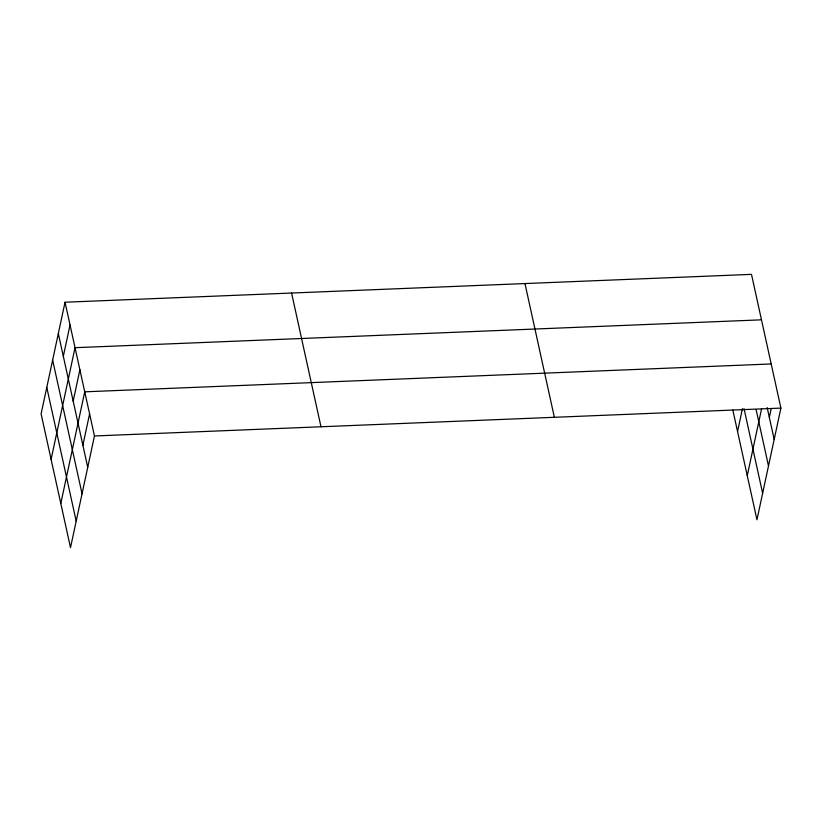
<?xml version="1.0" encoding="UTF-8"?>
<svg xmlns="http://www.w3.org/2000/svg" width="822" height="822" viewBox="0 0 822 822"><rect width="100%" height="100%" fill="white"/><g stroke="black" fill="none" stroke-linecap="round" stroke-linejoin="round"><path stroke-width="1.23" d="M65.041 302.229L41.1 413.898L70.507 547.637L94.448 435.968L65.041 302.229L751.493 274.363L780.9 408.102L756.959 519.771L732.813 409.962M63.325 356.286L70.045 324.957M51.098 459.375L75.038 347.696L761.491 319.83M73.179 401.095L79.888 369.766M60.797 503.506L84.738 391.827L771.2 363.961M82.878 445.226L89.598 413.898M737.55 431.509L742.461 408.606M747.26 475.64L761.634 408.544M769.33 417.36L771.211 408.585M94.448 435.968L780.9 408.102M767.173 407.548L774.18 439.421M756.096 409.551L768.498 465.94M744.044 408.668L762.641 493.262M524.96 283.559L554.367 417.299M291.574 293.033L320.981 426.772M58.321 333.557L87.728 467.286M52.639 360.067L82.046 493.806M46.782 387.388L76.189 521.127"/></g></svg>
